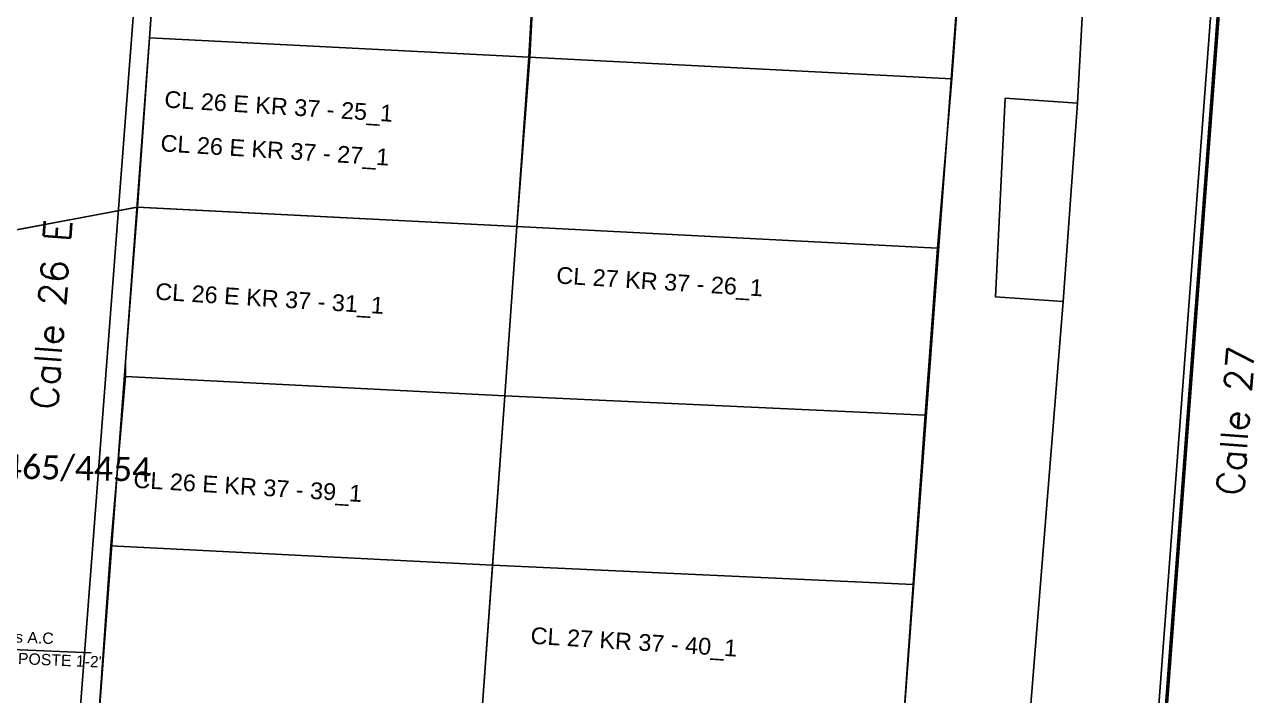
# Model space of a CAD drawing. Header units: millimetres. Extents: x -76.52126 to -76.51707, y 3.41842 to 3.42185.
# Drawn here: x -76.5178413 to -76.5173823, y 3.4197376 to 3.4199871 of the extents above; entities that cross this region are included whole.
import ezdxf
from ezdxf import colors
from ezdxf.entities.mleader import LeaderData, LeaderLine
from ezdxf.enums import TextEntityAlignment as Align
from ezdxf.math import Vec2, Vec3

# ---------------------------------------------------------------- set-up
doc = ezdxf.new("R2010")
doc.units = ezdxf.units.MM
for name, color, linetype in [('ABSCISA 24H', 3, 'Continuous'), ('CARTOGRAFIA', 252, 'Continuous'), ('COBERTURA CTO', 30, 'Continuous'), ('COBERTURA EMPALME', 2, 'Continuous'), ('PLACAS ZONA ABIERTA', 8, 'Continuous'), ('SUBIDA A POSTE ATP EXISTENTE', 30, 'Continuous'), ('TEXCALLES', 7, 'Continuous')]:
    doc.layers.add(name, color=color, linetype=linetype)
doc.styles.add('Legend', font='calibri.ttf')
doc.styles.add('ROMANS', font='romans.shx', dxfattribs={"height": 1.6})
doc.styles.get("Standard").update_dxf_attribs({"font": 'arial.ttf'})
doc.linetypes.add('CERCA_LINE', pattern='A,12.7,-5.08,["X",Standard,S=2.54,R=0,X=-2.54,Y=-1.27],-2.08', length=19.86)

# ---------------------------------------------------------------- blocks, each defined once
blk = doc.blocks.new('*U162')
at = {"layer": 'SUBIDA A POSTE ATP EXISTENTE'}
h = blk.add_hatch(color=256, dxfattribs=at)
h.dxf.hatch_style = 1
h.paths.add_polyline_path([(0.5906567106959981, 0.2912454954752325), (0.5241484531220942, 0.3791012268803268), (0.4906290804107431, 0.3374672549155376)])
for points in [[(0.2951442514444834, 0.5291615960787558), (-0.3973593192051612, 0.4269911275592793)], [(0.507388766766419, 0.3582842408979328), (0.2951442514444834, 0.529161596078756)]]:
    blk.add_lwpolyline(points, dxfattribs=at)
blk.add_lwpolyline([(0.4906290804107431, 0.3374672549155376), (0.5241484531220942, 0.3791012268803268), (0.5906567106959981, 0.2912454954752325)], close=True, dxfattribs=at)
at = {"layer": 'SUBIDA A POSTE ATP EXISTENTE', "linetype": 'CERCA_LINE', "ltscale": 0.5}
for tag, p in [('SB', (-0.1062565077009142, 0.5336091215746189)), ('DISTANCIA', (-0.04667997422650569, 0.44666466481427))]:
    blk.add_attdef(tag, text='', height=0.04999999999999977, rotation=8.392747898120936, dxfattribs=at).set_placement(p, align=Align.CENTER)

msp = doc.modelspace()

# ---------------------------------------------------------------- linework, layer by layer
at = {"layer": 'CARTOGRAFIA'}
for points in [[(-76.51748254242779, 3.420152365477973), (-76.51751495676075, 3.419715861892312), (-76.51752212870127, 3.419611446982001), (-76.51768054405187, 3.419608775104846), (-76.51782271709311, 3.419606946947736), (-76.51782180302911, 3.419619532986529), (-76.51781463108858, 3.419715861892312), (-76.51780380286294, 3.419861691204117), (-76.51778313083418, 3.420139779439181), (-76.51778221677017, 3.420146037286598), (-76.51777863078536, 3.420159537389393), (-76.51777145885939, 3.420169451551031), (-76.5177606306483, 3.420173037492189), (-76.51748254242779, 3.420152365477973)], [(-76.51778855325614, 3.420150543490875), (-76.5178218535388, 3.41971583991892)], [(-76.51744925048337, 3.419957941907908), (-76.51744025042939, 3.420124443263033)], [(-76.51779480288172, 3.41998227818169), (-76.5177903028329, 3.420044364626504)], [(-76.51764995794878, 3.420038036435129), (-76.51765354391904, 3.419975035926312)], [(-76.51749154258363, 3.420029950430601), (-76.51749604263244, 3.419966949921784)], [(-76.51779930291599, 3.419919277672873), (-76.51779480288172, 3.41998227818169)], [(-76.51765354391904, 3.419975035926312), (-76.51779480288172, 3.41998227818169)], [(-76.51765354391904, 3.419975035926312), (-76.5176580439533, 3.419912035417495)], [(-76.51749604263244, 3.419966949921784), (-76.51765354391904, 3.419975035926312)], [(-76.51749604263244, 3.419966949921784), (-76.51750145673071, 3.419903949412967)], [(-76.51744925048337, 3.419957941907908), (-76.51747625071806, 3.419959741921614), (-76.51747985074547, 3.419885941330561), (-76.51745465053904, 3.419884141316855)], [(-76.51745465053904, 3.419884141316855), (-76.51744925048337, 3.419957941907908)], [(-76.5178038029648, 3.419856277164056), (-76.5178038029648, 3.419861691262325), (-76.51779930291599, 3.419919277672873)], [(-76.5176580439533, 3.419912035417495), (-76.51779930291599, 3.419919277672873)], [(-76.5176580439533, 3.419912035417495), (-76.51766254398757, 3.419849034908678)], [(-76.51750145673071, 3.419903949412967), (-76.5176580439533, 3.419912035417495)], [(-76.51750145673071, 3.419903949412967), (-76.51750595677953, 3.419841862968154)], [(-76.51746815064183, 3.41971583991892), (-76.51745465053904, 3.419884141316855)], [(-76.51780921706307, 3.419793276626136), (-76.5178038029648, 3.419856277164056)], [(-76.51766254398757, 3.419849034908678), (-76.5178038029648, 3.419856277164056)], [(-76.51766254398757, 3.419849034908678), (-76.51766704402183, 3.419786034370757)], [(-76.51750595677953, 3.419841862968154), (-76.51766254398757, 3.419849034908678)], [(-76.51750595677953, 3.419841862968154), (-76.5175104568138, 3.419778862459337)], [(-76.51781371711189, 3.419730276117319), (-76.51780921706307, 3.419793276626136)], [(-76.51766704402183, 3.419786034370757), (-76.51780921706307, 3.419793276626136)], [(-76.51766704402183, 3.419786034370757), (-76.51767154407065, 3.419723947955047)], [(-76.5175104568138, 3.419778862459337), (-76.51766704402183, 3.419786034370757)], [(-76.5175104568138, 3.419778862459337), (-76.51751495684806, 3.41971586195052)]]:
    msp.add_lwpolyline(points, dxfattribs=at)
at = {"layer": 'COBERTURA CTO'}
for points in [[(-76.51802613495528, 3.419914775025402), (-76.51787130711381, 3.419905754478689), (-76.51779952698888, 3.419919233457561), (-76.51765804563655, 3.419912032798832), (-76.51765354559865, 3.419975033357671), (-76.51764995962475, 3.42003803391651), (-76.51764545958684, 3.420101034468983), (-76.51764095954894, 3.420164035061473), (-76.5176310985691, 3.420229418896609), (-76.5176286095786, 3.420264729759195), (-76.51796576212217, 3.420288494960344), (-76.51797482301589, 3.420187253013294), (-76.51798746264939, 3.420038948008708), (-76.51801711408297, 3.42004106596721), (-76.51802163482279, 3.419977775579694)], [(-76.51768054575331, 3.419608772247896), (-76.51768851363263, 3.41952819901134), (-76.51743389639086, 3.419536171596858), (-76.51738649144801, 3.420166237884238), (-76.51738061388257, 3.420244646416355), (-76.5176286095786, 3.420264729759195), (-76.5176310985691, 3.420229418896609), (-76.51764095954894, 3.420164035061473), (-76.51764545958684, 3.420101034473531), (-76.51764995962475, 3.42003803391651), (-76.51765319055556, 3.419975015154135), (-76.51765804563655, 3.419912032798832), (-76.51766254567445, 3.419849032239993), (-76.51766707848509, 3.419786033322792), (-76.51767154576481, 3.419723945189046)], [(-76.51804055109568, 3.419715837146553), (-76.51804863507749, 3.419615030128965), (-76.5180565064765, 3.419513542333832), (-76.51768851363263, 3.41952819901134), (-76.51768054575331, 3.419608772247896), (-76.51767154576481, 3.419723945189046), (-76.51766254567445, 3.419849032239993), (-76.51765804745128, 3.419912007392613), (-76.5177993047102, 3.419919275058758), (-76.51787130360134, 3.419905799530509), (-76.51802613487524, 3.419914775021764)]]:
    msp.add_lwpolyline(points, close=True, dxfattribs=at)
at = {"layer": 'COBERTURA EMPALME', "const_width": 1.296613031525144e-06}
msp.add_lwpolyline([(-76.52101619773119, 3.419312724169989), (-76.51743469028948, 3.419487717878579), (-76.51737120527802, 3.420332711820861), (-76.51880355113498, 3.420441610424203)], dxfattribs=at)

# ---------------------------------------------------------------- block references
at = {"layer": 'SUBIDA A POSTE ATP EXISTENTE'}
ref = msp.add_blockref('*U162', (-76.5178426877551, 3.419794991846565), dxfattribs=dict(at, xscale=8.418941692803713e-05, yscale=8.418941692803713e-05, zscale=8.418941692803713e-05, rotation=169.190661577471))
ref.add_attrib('DISTANCIA', '2.0 Mts A.C', dxfattribs={"linetype": 'CERCA_LINE', "ltscale": 0.5, "height": 4.209470846401849e-06, "rotation": 357.5834094755912}).set_placement((-76.5178458971283, 3.419757318331622), align=Align.CENTER)
ref.add_attrib('SB', 'SUBIDA A POSTE 1-2"', dxfattribs={"linetype": 'CERCA_LINE', "ltscale": 0.5, "height": 4.209470846401849e-06, "rotation": 357.5834094755912}).set_placement((-76.51784231448777, 3.419749186541212), align=Align.CENTER)

# ---------------------------------------------------------------- texts
at = {"layer": 'PLACAS ZONA ABIERTA'}
for s, p in [('CL 26 E KR 37 - 25_1', (-76.51778940704025, 3.419956336377351)), ('CL 26 E KR 37 - 27_1', (-76.51779085013648, 3.419940040498376)), ('CL 27 KR 37 - 26_1', (-76.51764349364197, 3.419890880678442)), ('CL 26 E KR 37 - 31_1', (-76.51779281775467, 3.419884849555934)), ('CL 26 E KR 37 - 39_1', (-76.51780092758526, 3.419814883677985)), ('CL 27 KR 37 - 40_1', (-76.5176530710343, 3.419756834882588))]:
    msp.add_text(s, height=6.237660848838751e-06, rotation=356.4025535756759, dxfattribs=at).set_placement(p)
at = {"layer": 'TEXCALLES', "style": 'ROMANS'}
for s, rotation, p in [('Calle 26 E', 85.68904871594538, (-76.51782906757802, 3.41984366906456)), ('Calle 27', 85.72750641573505, (-76.51738756670217, 3.419811685416583))]:
    msp.add_text(s, height=1e-05, rotation=rotation, dxfattribs=at).set_placement(p)

# ---------------------------------------------------------------- leaders
at = {"layer": 'ABSCISA 24H'}
ml = msp.add_multileader_mtext('Standard', dxfattribs=at)
ml.set_content('4465/4454', color=256, style='Legend')
ml.set_leader_properties()
ml.build(insert=Vec2(0, 0))
ml.multileader.update_dxf_attribs({"text_left_attachment_type": 2, "text_right_attachment_type": 2, "dogleg_length": 0.36, "arrow_head_size": 1.5e-05})
ctx = ml.context
ctx.base_point, ctx.char_height, ctx.arrow_head_size, ctx.landing_gap_size, ctx.plane_origin, ctx.plane_x_axis, ctx.plane_y_axis = Vec3(-76.51785875082827, 3.419821490462126), 9e-06, 1.5e-05, 2.326797930947557e-06, Vec3(-76.51733745080034, 3.419655427072019), Vec3(0.9997447168970992, -0.02259426998907474), Vec3(0.02259426998907474, 0.9997447168970992)
ctx.left_attachment, ctx.right_attachment, ctx.text_align_type = 2, 2, 1
notes = []
notes.append((ctx, [(0, (1, 1, 0), (-76.51786637484734, 3.419821662765258), (0.9997447168970991, -0.02259426998907474), 7.625965859123753e-06, [(0, [(-76.5178954079699, 3.41978954140321)], 0, [])])]))
ctx.mtext.insert, ctx.mtext.text_direction, ctx.mtext.rotation, ctx.mtext.alignment, ctx.mtext.flow_direction = Vec3(-76.51782518331173, 3.419826794536482), Vec3(0.9997447168970992, -0.02259426998907474), 6.260589114349045, 2, 5
for ctx, leaders in notes:
    for number, flags, end, landing, length, lines in leaders:
        leader = LeaderData()
        leader.index, (leader.has_last_leader_line, leader.has_dogleg_vector, leader.attachment_direction) = number, flags
        leader.last_leader_point, leader.dogleg_vector, leader.dogleg_length = Vec3(end), Vec3(landing), length
        for number, points, colour, breaks in lines:
            line = LeaderLine()
            line.index, line.vertices, line.color, line.breaks = number, Vec3.list(points), colors.encode_raw_color(colour), breaks
            leader.lines.append(line)
        ctx.leaders.append(leader)

doc.saveas('drawing.dxf')
